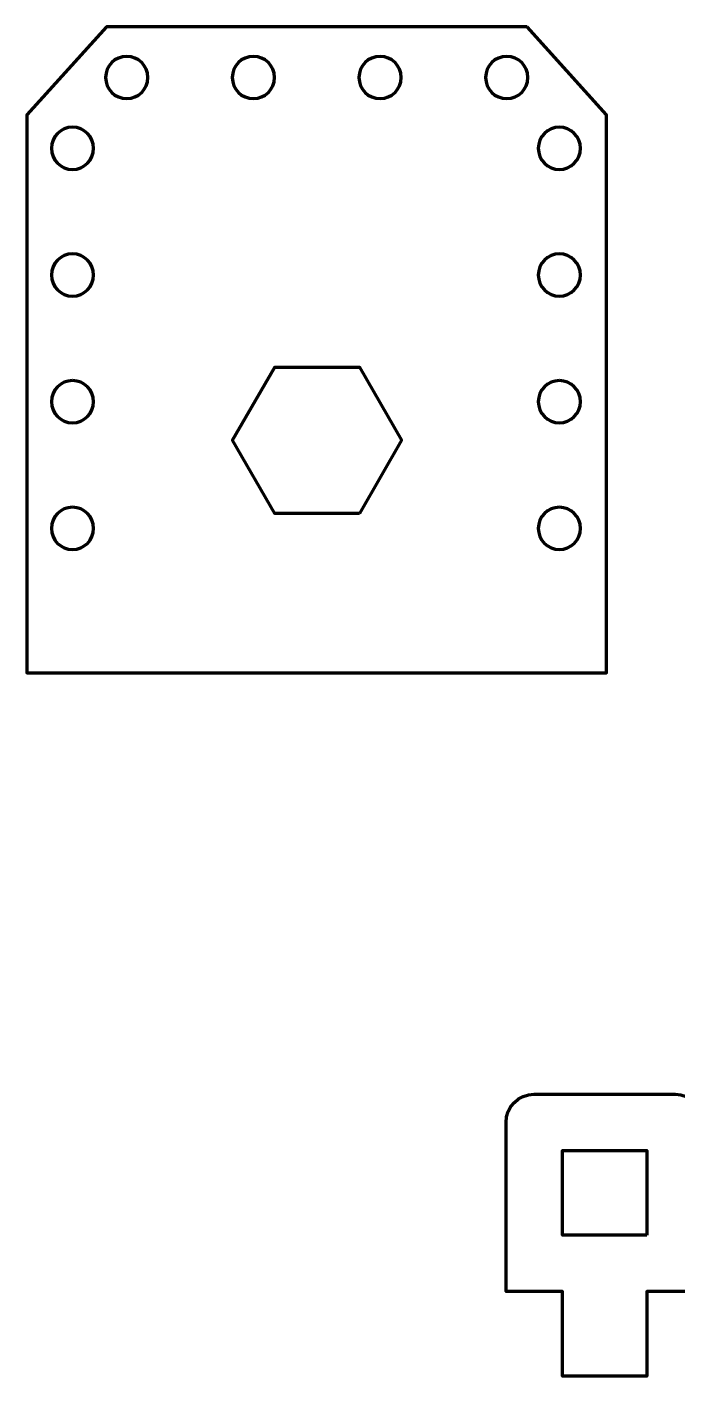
# Model space of a CAD drawing. Header units: inches. Extents: x 247 to 2765, y -1897 to -1110.
# Drawn here: x 1545.72 to 1568.8, y -1760.39 to -1712.5 of the extents above; entities that cross this region are included whole.
import ezdxf

# ---------------------------------------------------------------- set-up
doc = ezdxf.new("R2010")
doc.units = ezdxf.units.IN
doc.header["$MEASUREMENT"] = 0
doc.layers.add('Layer 1', color=7, linetype='Continuous')

# ---------------------------------------------------------------- blocks, each defined once
blk = doc.blocks.new('block 211')
at = {"layer": 'Layer 1', "color": 240, "lineweight": 70, "true_color": 0xec2227}
for points in [[(1549.262, -1713.544), (1549.676, -1713.544), (1550.012, -1713.88), (1550.012, -1714.294), (1550.012, -1714.708), (1549.676, -1715.044), (1549.262, -1715.044), (1548.848, -1715.044), (1548.512, -1714.708), (1548.512, -1714.294), (1548.512, -1713.88), (1548.848, -1713.544), (1549.262, -1713.544)], [(1553.76, -1713.544), (1554.174, -1713.544), (1554.51, -1713.88), (1554.51, -1714.294), (1554.51, -1714.708), (1554.174, -1715.044), (1553.76, -1715.044), (1553.346, -1715.044), (1553.01, -1714.708), (1553.01, -1714.294), (1553.01, -1713.88), (1553.346, -1713.544), (1553.76, -1713.544)], [(1558.257, -1713.544), (1558.671, -1713.544), (1559.007, -1713.88), (1559.007, -1714.294), (1559.007, -1714.708), (1558.671, -1715.044), (1558.257, -1715.044), (1557.843, -1715.044), (1557.507, -1714.708), (1557.507, -1714.294), (1557.507, -1713.88), (1557.843, -1713.544), (1558.257, -1713.544)], [(1562.755, -1713.544), (1563.169, -1713.544), (1563.505, -1713.88), (1563.505, -1714.294), (1563.505, -1714.708), (1563.169, -1715.044), (1562.755, -1715.044), (1562.34, -1715.044), (1562.005, -1714.708), (1562.005, -1714.294), (1562.005, -1713.88), (1562.34, -1713.544), (1562.755, -1713.544)]]:
    blk.add_open_spline(points, degree=3, knots=[0, 0, 0, 0, 1, 1, 1, 2, 2, 2, 3, 3, 3, 4, 4, 4, 4], dxfattribs=at)
blk = doc.blocks.new('block 212')
at = {"layer": 'Layer 1', "color": 240, "lineweight": 70, "true_color": 0xec2227}
for points in [[(1547.336, -1716.058), (1547.75, -1716.058), (1548.086, -1716.393), (1548.086, -1716.808), (1548.086, -1717.222), (1547.75, -1717.558), (1547.336, -1717.558), (1546.922, -1717.558), (1546.586, -1717.222), (1546.586, -1716.808), (1546.586, -1716.393), (1546.922, -1716.058), (1547.336, -1716.058)], [(1547.336, -1720.555), (1547.75, -1720.555), (1548.086, -1720.891), (1548.086, -1721.305), (1548.086, -1721.719), (1547.75, -1722.055), (1547.336, -1722.055), (1546.922, -1722.055), (1546.586, -1721.719), (1546.586, -1721.305), (1546.586, -1720.891), (1546.922, -1720.555), (1547.336, -1720.555)], [(1547.336, -1725.053), (1547.75, -1725.053), (1548.086, -1725.389), (1548.086, -1725.803), (1548.086, -1726.217), (1547.75, -1726.553), (1547.336, -1726.553), (1546.922, -1726.553), (1546.586, -1726.217), (1546.586, -1725.803), (1546.586, -1725.389), (1546.922, -1725.053), (1547.336, -1725.053)], [(1547.336, -1729.55), (1547.75, -1729.55), (1548.086, -1729.886), (1548.086, -1730.3), (1548.086, -1730.714), (1547.75, -1731.05), (1547.336, -1731.05), (1546.922, -1731.05), (1546.586, -1730.714), (1546.586, -1730.3), (1546.586, -1729.886), (1546.922, -1729.55), (1547.336, -1729.55)]]:
    blk.add_open_spline(points, degree=3, knots=[0, 0, 0, 0, 1, 1, 1, 2, 2, 2, 3, 3, 3, 4, 4, 4, 4], dxfattribs=at)
blk = doc.blocks.new('block 213')
at = {"layer": 'Layer 1', "color": 240, "lineweight": 70, "true_color": 0xec2227}
for points in [[(1564.622, -1716.058), (1565.036, -1716.058), (1565.372, -1716.393), (1565.372, -1716.808), (1565.372, -1717.222), (1565.036, -1717.558), (1564.622, -1717.558), (1564.208, -1717.558), (1563.872, -1717.222), (1563.872, -1716.808), (1563.872, -1716.393), (1564.208, -1716.058), (1564.622, -1716.058)], [(1564.622, -1720.555), (1565.036, -1720.555), (1565.372, -1720.891), (1565.372, -1721.305), (1565.372, -1721.719), (1565.036, -1722.055), (1564.622, -1722.055), (1564.208, -1722.055), (1563.872, -1721.719), (1563.872, -1721.305), (1563.872, -1720.891), (1564.208, -1720.555), (1564.622, -1720.555)], [(1564.622, -1725.053), (1565.036, -1725.053), (1565.372, -1725.389), (1565.372, -1725.803), (1565.372, -1726.217), (1565.036, -1726.553), (1564.622, -1726.553), (1564.208, -1726.553), (1563.872, -1726.217), (1563.872, -1725.803), (1563.872, -1725.389), (1564.208, -1725.053), (1564.622, -1725.053)], [(1564.622, -1729.55), (1565.036, -1729.55), (1565.372, -1729.886), (1565.372, -1730.3), (1565.372, -1730.714), (1565.036, -1731.05), (1564.622, -1731.05), (1564.208, -1731.05), (1563.872, -1730.714), (1563.872, -1730.3), (1563.872, -1729.886), (1564.208, -1729.55), (1564.622, -1729.55)]]:
    blk.add_open_spline(points, degree=3, knots=[0, 0, 0, 0, 1, 1, 1, 2, 2, 2, 3, 3, 3, 4, 4, 4, 4], dxfattribs=at)
blk = doc.blocks.new('block 210')
at = {"layer": 'Layer 1', "color": 18, "lineweight": 70, "true_color": 0x010101}
for points in [[(1563.476, -1712.501), (1548.541, -1712.501), (1545.719, -1715.617), (1545.719, -1735.431), (1566.298, -1735.431), (1566.298, -1715.617), (1563.476, -1712.501)], [(1557.522, -1729.77), (1554.522, -1729.77), (1553.022, -1727.172), (1554.522, -1724.574), (1557.522, -1724.574), (1559.022, -1727.172), (1557.522, -1729.77)]]:
    blk.add_lwpolyline(points, dxfattribs=at)
at = {"layer": 'Layer 1'}
for name in ['block 211', 'block 212', 'block 213']:
    blk.add_blockref(name, (0, 0), dxfattribs=at)
blk = doc.blocks.new('block 209')
at = {"layer": 'Layer 1'}
blk.add_blockref('block 210', (0, 0), dxfattribs=at)
blk = doc.blocks.new('block 231')
at = {"layer": 'Layer 1', "color": 18, "lineweight": 70, "true_color": 0x010101}
for points in [[(1567.731, -1755.384), (1564.731, -1755.384), (1564.731, -1752.383), (1567.731, -1752.383), (1567.731, -1755.384)], [(1578.173, -1755.384), (1575.173, -1755.384), (1575.173, -1752.383), (1578.173, -1752.383), (1578.173, -1755.384)], [(1588.614, -1755.384), (1585.614, -1755.384), (1585.614, -1752.383), (1588.614, -1752.383), (1588.614, -1755.384)], [(1599.056, -1755.384), (1596.056, -1755.384), (1596.056, -1752.383), (1599.056, -1752.383), (1599.056, -1755.384)]]:
    blk.add_lwpolyline(points, dxfattribs=at)
for points in [[(1568.73, -1750.383), (1568.73, -1750.383), (1563.731, -1750.383), (1563.731, -1750.383), (1563.179, -1750.383), (1562.73, -1750.832), (1562.73, -1751.384), (1562.73, -1751.384), (1562.73, -1757.388), (1562.73, -1757.388), (1562.73, -1757.388), (1564.731, -1757.388), (1564.731, -1757.388), (1564.731, -1757.388), (1564.731, -1760.388), (1564.731, -1760.388), (1564.731, -1760.388), (1567.731, -1760.388), (1567.731, -1760.388), (1567.731, -1760.388), (1567.731, -1757.388), (1567.731, -1757.388), (1567.731, -1757.388), (1569.731, -1757.388), (1569.731, -1757.388), (1569.731, -1757.388), (1569.731, -1751.384), (1569.731, -1751.384), (1569.731, -1750.831), (1569.283, -1750.383), (1568.73, -1750.383)], [(1579.173, -1750.383), (1579.173, -1750.383), (1574.173, -1750.383), (1574.173, -1750.383), (1573.621, -1750.383), (1573.173, -1750.832), (1573.173, -1751.384), (1573.173, -1751.384), (1573.173, -1757.388), (1573.173, -1757.388), (1573.173, -1757.388), (1575.173, -1757.388), (1575.173, -1757.388), (1575.173, -1757.388), (1575.173, -1760.388), (1575.173, -1760.388), (1575.173, -1760.388), (1578.173, -1760.388), (1578.173, -1760.388), (1578.173, -1760.388), (1578.173, -1757.388), (1578.173, -1757.388), (1578.173, -1757.388), (1580.173, -1757.388), (1580.173, -1757.388), (1580.173, -1757.388), (1580.173, -1751.384), (1580.173, -1751.384), (1580.173, -1750.831), (1579.725, -1750.383), (1579.173, -1750.383)], [(1589.614, -1750.383), (1589.614, -1750.383), (1584.614, -1750.383), (1584.614, -1750.383), (1584.062, -1750.383), (1583.614, -1750.832), (1583.614, -1751.384), (1583.614, -1751.384), (1583.614, -1757.388), (1583.614, -1757.388), (1583.614, -1757.388), (1585.614, -1757.388), (1585.614, -1757.388), (1585.614, -1757.388), (1585.614, -1760.388), (1585.614, -1760.388), (1585.614, -1760.388), (1588.614, -1760.388), (1588.614, -1760.388), (1588.614, -1760.388), (1588.614, -1757.388), (1588.614, -1757.388), (1588.614, -1757.388), (1590.614, -1757.388), (1590.614, -1757.388), (1590.614, -1757.388), (1590.614, -1751.384), (1590.614, -1751.384), (1590.614, -1750.831), (1590.167, -1750.383), (1589.614, -1750.383)], [(1600.056, -1750.383), (1600.056, -1750.383), (1595.056, -1750.383), (1595.056, -1750.383), (1594.505, -1750.383), (1594.056, -1750.832), (1594.056, -1751.384), (1594.056, -1751.384), (1594.056, -1757.388), (1594.056, -1757.388), (1594.056, -1757.388), (1596.056, -1757.388), (1596.056, -1757.388), (1596.056, -1757.388), (1596.056, -1760.388), (1596.056, -1760.388), (1596.056, -1760.388), (1599.056, -1760.388), (1599.056, -1760.388), (1599.056, -1760.388), (1599.056, -1757.388), (1599.056, -1757.388), (1599.056, -1757.388), (1601.057, -1757.388), (1601.057, -1757.388), (1601.057, -1757.388), (1601.057, -1751.384), (1601.057, -1751.384), (1601.056, -1750.831), (1600.608, -1750.383), (1600.056, -1750.383)]]:
    blk.add_open_spline(points, degree=3, knots=[0, 0, 0, 0, 1, 1, 1, 2, 2, 2, 3, 3, 3, 4, 4, 4, 5, 5, 5, 6, 6, 6, 7, 7, 7, 8, 8, 8, 9, 9, 9, 10, 10, 10, 10], dxfattribs=at)

msp = doc.modelspace()

# ---------------------------------------------------------------- block references
at = {"layer": 'Layer 1'}
for name in ['block 209', 'block 231']:
    msp.add_blockref(name, (0, 0), dxfattribs=at)

doc.saveas('drawing.dxf')
